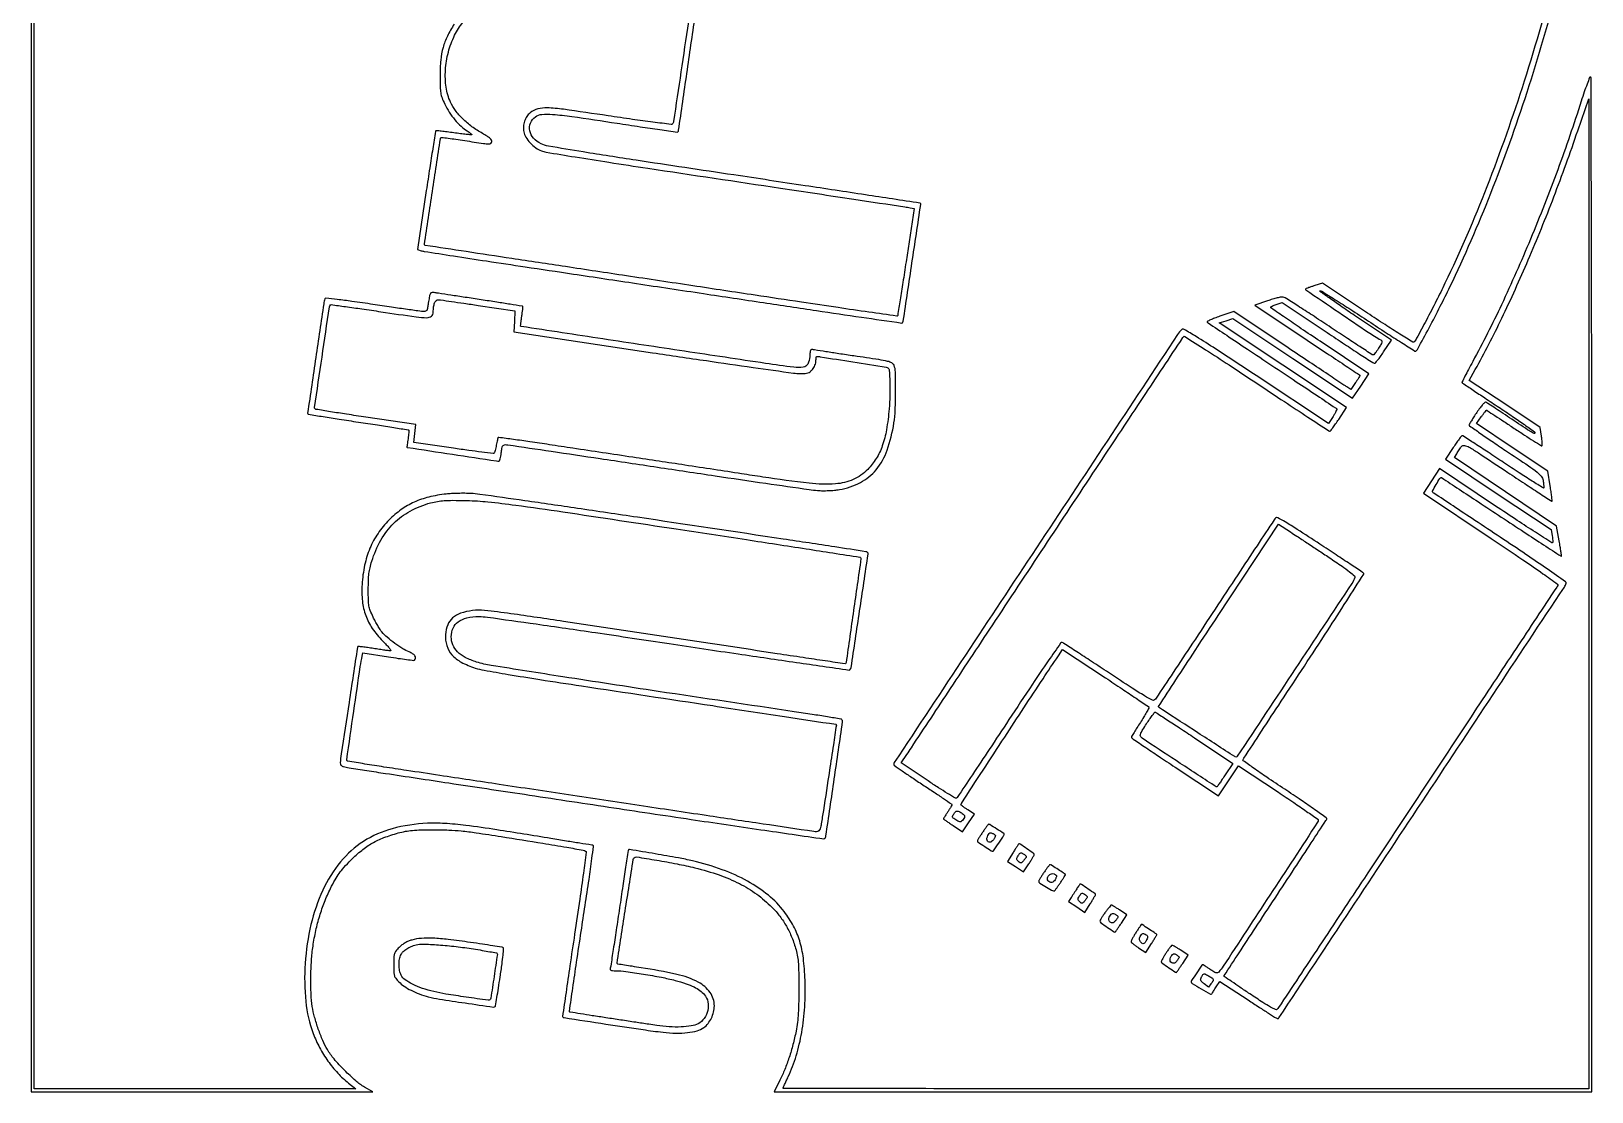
# Model space of a CAD drawing. Extents: x 0 to 1044, y 0 to 1450.
# Drawn here: x 0 to 1044, y 0 to 710 of the extents above; entities that cross this region are included whole.
import ezdxf

# ---------------------------------------------------------------- set-up
doc = ezdxf.new("R2010")
doc.units = 0

msp = doc.modelspace()

# ---------------------------------------------------------------- linework, layer by layer
for points in [[(1020.30945, 751.642912, -0.015081), (998.783852, 676.261615, -0.01574), (973.798326, 605.581872, -0.019001), (945.785171, 541, -0.005486), (939.977653, 529.226203, -0.004084), (933.319991, 516.355824, -0.001712), (926.825571, 504.149823, -0.067149), (925.032972, 501.673021, -0.354597), (924.340635, 501.583437, -0.000938), (915.598604, 507.000236, -0.004797), (905.666718, 513.313093, -0.002901), (894.021024, 520.96951), (863.796006, 541.092977), (858.648003, 539.41334, 0.00345), (856.61365, 538.734027, 0.004481), (854.759711, 538.082096, 0.003385), (853.216645, 537.512048, 0.040174), (852.640376, 537.240083, 0.553551), (852.617786, 536.652261, 0.000193), (874.709378, 521.613426, 0.001771), (894.464041, 508.278757, 0.017822), (902.916048, 503.043421, -0.180423), (903.458338, 502.392826, -0.153089), (903.488945, 501.49374, -0.062698), (902.904229, 500.091333, -0.010804), (901.416048, 497.619111, -0.011011), (900.243352, 495.850447, -0.016318), (899.132473, 494.358864, -0.011467), (898.160219, 493.194455, -0.215709), (897.737052, 493.001788, -0.145471), (897.176392, 493.167005, -0.000253), (888.756711, 498.635198, -0.001868), (879.309334, 504.827971, -0.001152), (868.237052, 512.181866, 0.002189), (857.078448, 519.559764, 0.003371), (847.354009, 525.835126, 0.001128), (838.908523, 531.178141, 0.096096), (837.5, 531.72481, 0.092955), (836.275997, 531.716534, 0.010883), (833.594982, 531.134146, 0.012748), (830.41035, 530.282995, 0.01011), (827.014833, 529.206994), (818.529667, 526.328099), (853.514833, 503.028112, -0.000117), (866.953476, 494.073487, -0.000192), (878.32486, 486.486196, -0.000013), (888.552246, 479.656152, -0.028654), (888.846391, 479.434337, -0.355526), (888.893243, 479.18288, -0.00601), (888.155717, 477.867419, -0.012367), (887.204558, 476.308158, -0.00754), (886.008737, 474.512699), (882.824691, 469.884847), (880.162346, 471.618501, -0.002417), (878.19055, 472.916102, -0.000042), (867.555251, 479.990193, -0.000107), (855.16987, 488.233686, -0.000071), (840.983189, 497.683385), (804.466378, 522.014614), (795.150326, 518.890171, 0.009497), (791.635796, 517.636712, 0.017143), (788.815517, 516.458049, 0.013077), (786.72429, 515.431582, 0.518864), (786.667136, 514.998124, 0.038699), (787.376039, 514.439618, 0.000072), (799.739721, 506.165305, 0.000529), (813.646668, 496.882339, 0.000328), (830, 486.006863, -0.000277), (846.345145, 475.139234, -0.000449), (860.225076, 465.881608, -0.000052), (872.603716, 457.607375, -0.038369), (873.213024, 457.128578, -0.295458), (873.340235, 456.637557, -0.022547), (872.826625, 455.298097, -0.025252), (872.005915, 453.648794, -0.016125), (870.896357, 451.816413), (867.866666, 447.158873), (819.375688, 479.236077, 0.000967), (792.248076, 497.105933, 0.007311), (779.301521, 505.330211, 0.006904), (771.230474, 510.140902, 0.341457), (769.49785, 509.90664, 0.048471), (766.929086, 506.739489, 0.000014), (672.520978, 364.064927, 0.000005), (577.397654, 220.297854, 0.147177), (577, 218.976178, 0.244808), (577.253089, 218.490244, 0.000882), (582.728125, 214.674322, 0.004289), (589.024061, 210.38233, 0.002646), (596.5, 205.436385, -0.001999), (603.975977, 200.504291, -0.003266), (610.270617, 196.255754, -0.000511), (615.803579, 192.460172, -0.248893), (615.995719, 192.091679, -0.126848), (615.89241, 191.70268, -0.004625), (615.124298, 190.364814, -0.008196), (614.168196, 188.794193, -0.005632), (613.035193, 187.043859, 0.004422), (611.916774, 185.325187, 0.007366), (611.009188, 183.855864, 0.002168), (610.257622, 182.585581, 0.398548), (610.289475, 182.448671, -0.001702), (610.454541, 182.33884, -0.000007), (612.261518, 181.127589, -0.000035), (614.312577, 179.752473, -0.000022), (616.707182, 178.146628), (622.914363, 173.983633), (626.939628, 179.911098), (630.964892, 185.838563), (626.484234, 188.669281, -0.010422), (624.767185, 189.804798, -0.015545), (623.319244, 190.874374, -0.01051), (622.182192, 191.809635, -0.218086), (622.001788, 192.20093, -0.146589), (622.240022, 193.003503, -0.000019), (651.233489, 237.28643, -0.000411), (676.885915, 276.393006, -0.004709), (687.148903, 291.694688), (690.01997, 295.889375), (718.759985, 276.9338, -0.001337), (729.79691, 269.611929, -0.002169), (739.132924, 263.323713, -0.000309), (747.390283, 257.702333, -0.163027), (747.756352, 257.220055, -0.21113), (747.70758, 256.680179, -0.003403), (746.173035, 253.956312, -0.00825), (744.289983, 250.788775, -0.005299), (742.006352, 247.174102, 0.003227), (739.704792, 243.564248, 0.004979), (737.766391, 240.410989, 0.001774), (736.137097, 237.678523, 0.136862), (736.006892, 237.193159, 0.244983), (736.239018, 236.758435, 0.00031), (744.584854, 231.058204, 0.002528), (754.008485, 224.699983, 0.001541), (765.198785, 217.281579), (794.383785, 198.063158), (801.042312, 208.063549), (807.70084, 218.063939), (834.35042, 200.402966, -0.002382), (844.56754, 193.561689, -0.003872), (853.171686, 187.643238, -0.000723), (860.685134, 182.372666, -0.244088), (861, 181.76611, -0.145938), (860.600701, 180.427206, -0.000043), (828.584235, 131.53259, -0.000147), (797.437741, 84.005958, -0.039356), (794.43848, 80.1342, -0.139012), (793.579519, 79.599521, -0.144747), (792.582263, 79.606472, -0.065851), (791.158253, 80.252636, -0.011287), (788.66831, 81.8842, 0.004121), (786.901773, 83.078278, 0.006247), (785.344147, 84.084734, 0.002682), (784.003267, 84.917582, 0.138486), (783.711405, 85, 0.247439), (783.20501, 84.733052, 0.001113), (779.684645, 79.568571, 0.001615), (776.257825, 74.481907, 0.148481), (776, 73.632843, 0.262156), (776.663241, 72.454806, 0.005385), (782.70331, 68.879394, 0.004781), (788.852064, 65.406483, 0.388652), (789.834403, 65.643534, 0.004781), (790.221519, 66.230448, 0.000735), (790.977675, 67.40486, 0.000821), (791.865511, 68.793268, 0.000713), (792.791723, 70.251527), (795.083447, 73.871088), (814.058887, 61.435544, 0.001668), (821.386037, 56.668565, 0.002672), (827.675562, 52.653915, 0.000519), (833.234369, 49.155417, 0.142252), (833.767163, 49.003315, 0.250346), (834.734938, 49.525911, 0.000005), (930.424361, 193.983444, 0.000013), (1025.645022, 337.744652, 0.089593), (1026.791182, 340.408829, 0.306137), (1026.481264, 341.21603, 0.000559), (1014.137085, 349.82407, 0.003564), (999.947209, 359.546254, 0.002075), (982.791182, 371.018537, -0.000227), (965.749076, 382.3237, -0.000367), (951.257916, 391.961459, -0.000047), (938.358668, 400.555895, -0.028083), (937.640022, 401.095415, -0.354709), (937.475771, 401.954378, -0.006607), (939.858983, 406.255276, -0.007303), (942.347339, 410.465258, -0.261307), (943.300679, 411, -0.146542), (943.454646, 410.953884, -0.00001), (955.18709, 403.232793, -0.000366), (968.136088, 394.697132, -0.000221), (983.477748, 384.558443, 0.000695), (998.823427, 374.43799, 0.001156), (1011.783639, 365.959427, 0.000055), (1023.477962, 358.349397, 0.354352), (1023.706672, 358.373339, 0.23553), (1023.78724, 358.614224, 0.000971), (1023.379146, 361.472896, 0.00445), (1022.876921, 364.737562, 0.002754), (1022.231563, 368.564896), (1020.5, 378.5), (986.281851, 401.399627), (952.063702, 424.299255), (953.638799, 426.965682, -0.008033), (954.361536, 428.145477, -0.005177), (955.234963, 429.490169, -0.005203), (956.116756, 430.787949, -0.009759), (956.860708, 431.815337, -0.294607), (958.749802, 432.508216, -0.072577), (961.98618, 431.266475, -0.018261), (968.275087, 427.4299, -0.000967), (987.850653, 414.429508, 0.001115), (999.12202, 406.948838, 0.001855), (1008.655552, 400.702796, 0.00014), (1017.21452, 395.143935, 0.374414), (1017.470591, 395.180226, 0.212113), (1017.557852, 395.466914, 0.001227), (1017.200761, 398.308384, 0.004848), (1016.750615, 401.569576, 0.003029), (1016.163316, 405.38023), (1014.579235, 415.26046), (990.761507, 431.159198), (966.943779, 447.057936), (970.01993, 451.528968, -0.006698), (971.233057, 453.24257, -0.01035), (972.331139, 454.686634, -0.005027), (973.288476, 455.868348, -0.223582), (973.568173, 456, -0.145057), (973.915204, 455.897158, -0.000244), (979.210154, 452.453022, -0.001834), (985.149551, 448.554487, -0.00113), (992.111979, 443.92518, 0.00316), (999.079091, 439.333444, 0.005213), (1005.030386, 435.552597, 0.001112), (1010.25549, 432.325145, 0.347138), (1010.712232, 432.378899, 0.203335), (1010.888114, 432.813939, 0.009248), (1010.829837, 434.454837, 0.014195), (1010.66556, 436.444379, 0.00957), (1010.370386, 438.703719), (1009.5, 444.5), (985.762383, 460.210556), (962.024765, 475.921112), (966.057353, 483.210556, 0.014399), (983.797618, 517.578986, 0.010619), (1001.513314, 556.569527, 0.010045), (1018.637859, 598.811421, 0.009172), (1034.603582, 643), (1041.92874, 664.5), (1041.96437, 333.25), (1042, 2), (772.5, 2, -0.000138), (669.159981, 2.028471, -0.00023), (582.165625, 2.116386, -0.000002), (503.163098, 2.232869, -0.413781), (503, 2.396208, -0.104501), (503.061593, 2.687692, -0.000859), (504.016453, 4.836207, -0.003029), (505.133952, 7.298893, -0.00194), (506.460266, 10.146208, 0.037357), (511.78039, 24.063531, 0.029558), (515.475672, 39.750378, 0.027779), (517.47435, 56.798633, 0.024095), (517.707986, 74.798525, 0.021892), (516.543555, 89.511634, 0.043576), (514.110774, 100.933826, 0.049502), (509.993992, 110.784082, 0.038398), (503.703983, 120.563857, 0.059882), (493.163142, 131.479449, 0.044285), (479.247133, 140.892604, 0.039612), (462.256274, 148.624028, 0.029494), (442.5, 154.495425, 0.012333), (432.95469, 156.482506, 0.003209), (417.513829, 159.199197, 0.000387), (400.335459, 162.094376, 0.269896), (399.495981, 161.7774, 0.133481), (399.382171, 161.520575, 0.000041), (397.663007, 150.272111, 0.000724), (395.773584, 137.78169, 0.000439), (393.57271, 123, -0.000584), (391.352317, 108.116808, -0.000909), (389.40035, 95.295312, -0.000247), (387.672313, 84.118438, -0.031754), (387.370075, 82.75, 0.119125), (387.33108, 81.858808, 0.240687), (387.753856, 81.320534, 0.095234), (388.82833, 81.054493, 0.012593), (391.182612, 80.989408, -0.033185), (397.850305, 80.529956, -0.006796), (409.535083, 78.779076, -0.007589), (421.617884, 76.611495, -0.016828), (430.736073, 74.511744, -0.013997), (438.146156, 72.316765, -0.034121), (443.423653, 70.183189, -0.045658), (447.325927, 67.824601, -0.059163), (450.374209, 64.967125, -0.125622), (452.703331, 60.140202, -0.104744), (452.651432, 54.429993, -0.102899), (450.274871, 49.149282, -0.116923), (446.074104, 45.538321, -0.080464), (441.565619, 44.060917, -0.028292), (434.768874, 43.382294, -0.026241), (426.810202, 43.458083, -0.022667), (418.5, 44.353357, 0.000356), (413.115923, 45.177724, 0.000091), (404.390069, 46.505786, 0.000092), (394.427271, 48.018376, 0.000094), (384.508744, 49.520468, -0.001108), (375.286053, 50.936317, -0.001803), (367.46444, 52.183724, -0.000221), (360.503904, 53.322719, -0.15696), (360.17543, 53.491237, -0.236293), (360.064145, 53.825566, -0.000063), (362.308324, 69.42579, -0.001117), (364.841888, 86.747595, -0.000675), (367.916686, 107.256188, 0.000438), (373.15236, 142.0651, 0.004855), (375.097783, 156.000506, 0.004371), (376.092619, 164.233353, 0.447265), (375.407027, 165, -0.039892), (374.935691, 165.037665, -0.00007), (367.010863, 166.313508, -0.000529), (358.111062, 167.75725, -0.000328), (347.657027, 169.471515, 0.001764), (311.467928, 175.299109, 0.008383), (290.697973, 178.212627, 0.0146), (276.544819, 179.538421, 0.027001), (265, 179.656359, 0.054358), (241.561435, 176.056802, 0.077385), (222.31815, 167.567944, 0.079745), (206.97497, 153.862672, 0.061785), (195.073236, 134.84352, 0.051786), (187.171278, 111.943184, 0.040374), (183.284735, 85.889774, 0.041253), (183.669755, 60.356302, 0.065484), (188.611491, 39.089656, 0.033261), (192.923002, 29.578324, 0.031809), (198.514795, 20.573288, 0.032408), (205.081039, 12.52084, 0.038276), (212.301879, 5.855613), (217.179595, 2), (109.589798, 2), (2, 2), (2.048068, 595.25), (2.096135, 1188.5)], [(0.0979, 1192.5), (0.04895, 596.25), (0, 0), (114.25, 0.009384), (228.5, 0.018768), (223, 3.155815, -0.049719), (217.08911, 7.355218, -0.018175), (209.597897, 14.381874, -0.01834), (202.575526, 22.005574, -0.04436), (198.134735, 28.238785, -0.031033), (195.074839, 34.287781, -0.017319), (192.07664, 41.980452, -0.017243), (189.580141, 49.979526, -0.027253), (188.05775, 57, -0.029764), (187.229091, 65.297341, -0.012817), (187.068952, 76.420178, -0.012857), (187.493453, 87.90342, -0.021586), (188.512856, 97.5, -0.016785), (190.443989, 107.960185, -0.019938), (192.986913, 117.675557, -0.020478), (196.226913, 126.928427, -0.019749), (200.248272, 136, -0.012345), (203.349107, 141.935196, -0.029044), (206.02092, 146.157239, -0.028472), (209.19639, 150.090442, -0.011441), (213.954062, 155.106027, -0.027477), (221.110377, 161.561561, -0.039767), (228.137306, 166.364069, -0.03894), (235.948949, 170.0626, -0.024932), (245.5, 173.169515, -0.019761), (250.36563, 174.283795, -0.023786), (255.012634, 174.929409, -0.017274), (260.753887, 175.250905, -0.005199), (269.5, 175.347075, -0.009591), (279.386649, 175.163314, -0.0161), (287.671874, 174.582709, -0.01138), (297.66255, 173.328147, -0.002599), (314.5, 170.73383, -0.000492), (342.359092, 166.26477, -0.002345), (358.269685, 163.619736, -0.001235), (369.199588, 161.722187, -0.095087), (370.846755, 161.09471, -0.29443), (371.234975, 160.279713, -0.000657), (369.406749, 146.235349, -0.003418), (367.013445, 128.951824, -0.001395), (363.533912, 105.488723, 0.000696), (360.372832, 84.376633, 0.00115), (357.769343, 66.539267, 0.000068), (355.46578, 50.483198, 0.226373), (355.581453, 50.113037, 0.169089), (356.449821, 49.652463, 0.000105), (384.490396, 45.344388, 0.001299), (409.294918, 41.604726, 0.007208), (422.656679, 39.822149, 0.024291), (431.332576, 39.216999, 0.034075), (439.086931, 39.582183, 0.039392), (445.490704, 40.839861, 0.086743), (449.97596, 42.982882, 0.070757), (452.791168, 45.658888, 0.054827), (455.040137, 49.246687, 0.053477), (456.504199, 53.339605, 0.059237), (457, 57.509822, 0.155876), (454.12914, 66.494846, 0.118508), (446.285669, 73.323637, 0.065169), (431.870037, 78.590363, 0.01778), (408, 83.046857, -0.000584), (402.04028, 83.948707, -0.00095), (396.983164, 84.729843, -0.000102), (392.466389, 85.437248, -0.08992), (392.261834, 85.508439, -0.312108), (391.953696, 86.14395, -0.00007), (397.343737, 120.929876, -0.00011), (402.709906, 155.479602, -0.159095), (403.291361, 156.624694, -0.240053), (404.914906, 157.152305, -0.001996), (418.459739, 154.952924, -0.007521), (432.072442, 152.475718, -0.010913), (444, 149.847588, -0.023517), (460.155741, 145.101593, -0.034873), (473.726876, 139.324225, -0.038438), (485.323164, 132.229961, -0.040089), (495.523071, 123.533487, -0.033467), (500.838359, 117.445596, -0.033893), (505.269346, 110.727687, -0.032867), (508.864709, 103.277288, -0.02785), (511.683374, 95, -0.056165), (513.197752, 85.634855, -0.012149), (513.588795, 69.213388, -0.013179), (513.137911, 52.420455, -0.035875), (511.656854, 40.626003, -0.01432), (509.587048, 31.594062, -0.015783), (507.060951, 22.98701, -0.016564), (504.136505, 14.97952, -0.020541), (500.870072, 7.75), (496.977679, 0), (770.488839, 0), (1044, 0), (1044, 339.5, 0.000202), (1043.941449, 484.155079, 0.000502), (1043.749295, 590.06707, 0.000013), (1043.497546, 678.546696, 0.413373), (1043.042939, 679, 0.30913), (1042.548859, 678.662254, 0.002769), (1040.85433, 674.241148, 0.008152), (1038.979494, 669.010531, 0.005025), (1036.936316, 662.799652, -0.011375), (1021.204601, 616.948084, -0.010409), (1002.958945, 570.470134, -0.010728), (983.561346, 526.604573, -0.015418), (964.377203, 488.71056, 0.002939), (961.504145, 483.37048, 0.004831), (959.143871, 478.815243, 0.000977), (957.127826, 474.811172, 0.323055), (957.180412, 474.486254, 0.049312), (957.499971, 474.224197, 0.000059), (964.55501, 469.518914, 0.000539), (972.458025, 464.261729, 0.000332), (981.77275, 458.088836, -0.002921), (991.060833, 451.864129, -0.004721), (998.883245, 446.446617, -0.001071), (1005.654379, 441.640178, -0.242427), (1006, 440.969236, -0.473782), (1005.491315, 440.552904, -0.083706), (1004.163525, 441.061872, -0.012906), (1001.051893, 443.007847, -0.000436), (989, 451, 0.000384), (983.356656, 454.74321, 0.00057), (978.40676, 458.012882, 0.000245), (974.16904, 460.802211, 0.011656), (973.299609, 461.345275, 0.317601), (972.519637, 461.282716, 0.032601), (971.102745, 459.935314, 0.027108), (969.293854, 457.748731, 0.010835), (967.049609, 454.573517, 0.005152), (965.114692, 451.641379, 0.007612), (963.483323, 449.026386, 0.003951), (962.160163, 446.791983, 0.132453), (962, 446.197986, 0.243594), (962.287556, 445.642773, 0.000719), (969.161954, 440.801231, 0.00386), (977.0337, 435.364432, 0.002375), (986.381118, 429.07912, -0.001609), (1001.72891, 418.793185, -0.019734), (1007.417481, 414.618334, -0.056478), (1010.178777, 411.856935, -0.127859), (1011.370113, 409.176295, -0.004705), (1011.60363, 407.676491, -0.005076), (1011.802658, 406.21005, -0.004804), (1011.948491, 404.949044, -0.024201), (1011.988994, 404.240895, -0.589272), (1011.576455, 404.007668, -0.001308), (1004.069525, 408.641827, -0.005189), (995.362988, 414.17405, -0.00301), (985.013643, 420.990895, 0.001277), (974.612578, 427.893623, 0.002069), (965.730209, 433.70321, 0.000298), (957.823978, 438.82107, 0.151999), (957.263643, 438.977478, 0.223049), (956.813006, 438.749477, 0.00441), (955.203016, 436.652027, 0.009636), (953.361254, 434.107743, 0.006209), (951.321092, 431.092676), (946.142184, 423.230395), (981.47233, 399.679502), (1016.802476, 376.128609), (1017.50052, 371.99692, -0.012898), (1017.731336, 370.377475, -0.018448), (1017.845678, 368.931079, -0.014556), (1017.860866, 367.752692, -0.1947), (1017.695294, 367.361961, -0.352972), (1017.251056, 367.314354, -0.000238), (1006.309482, 374.364001, -0.002405), (994.076186, 382.337714, -0.001449), (979.641803, 391.905415), (942.091583, 416.952139), (936.715539, 408.726069), (931.339495, 400.5), (976.746799, 370.195305, -0.001491), (997.950978, 355.952113, -0.005356), (1011.360047, 346.676049, -0.001957), (1021.098064, 339.72677, -0.420409), (1021.255135, 338.695305, 0.015126), (1020.552871, 337.700261, 0.000005), (993.356833, 296.579246, 0.000084), (963.194909, 250.956261, 0.000051), (927.544573, 197, -0.00015), (891.877245, 143.041199, -0.000246), (861.6616, 97.408362, -0.000015), (834.434848, 56.336059, -0.039737), (833.593283, 55.262508, -0.322791), (832.39939, 55.017946, -0.021745), (829.108921, 56.672458, -0.016417), (824.014834, 59.741376, -0.003355), (815.226793, 65.521135, -0.001592), (808.621896, 69.959311, -0.00261), (803.060371, 73.764634, -0.00033), (798.139308, 77.174402, -0.245829), (798, 77.440623, -0.145731), (798.094619, 77.758363, -0.000025), (808.016073, 92.938164, -0.000582), (819.023363, 109.734706, -0.000352), (832.097271, 129.603692, 0.000407), (845.2019, 149.524155, 0.00066), (856.31073, 166.489523, 0.000082), (866.189201, 181.62481, 0.052971), (866.644793, 182.516729, 0.340912), (866.414873, 183.285231, 0.001425), (858.794915, 188.726683, 0.005738), (849.743716, 194.996371, 0.003175), (838.556094, 202.454394, -0.00285), (826.557112, 210.442056, -0.006787), (817.755317, 216.549401, -0.00231), (810.859629, 221.522399, -0.385266), (810.684822, 222.359362, -0.012887), (811.244962, 223.262093, -0.000016), (823.023162, 241.194184, -0.000144), (836.214134, 261.263251, -0.000088), (851.750091, 284.876159, 0.001416), (867.180944, 308.465465, 0.002352), (880.038886, 328.448636, 0.000226), (891.41251, 346.326886, 0.361259), (891.323841, 347.020199, 0.040696), (890.631223, 347.567699, 0.000163), (882.399198, 353.046594, 0.000827), (873.045539, 359.245308, 0.00052), (862.09896, 366.457286, 0.001851), (846.955295, 376.331782, 0.011145), (838.956278, 381.256152, 0.012658), (833.88691, 384.05342, 0.333627), (832.445625, 383.813246, 0.043636), (831.547763, 382.690199, 0.000105), (820.051033, 365.407641, 0.000683), (807.12153, 345.90467, 0.000425), (792.00981, 323, -0.000435), (776.897543, 300.095491, -0.000699), (763.966334, 280.592987, -0.000108), (752.468065, 263.312201, -0.044575), (751.566323, 262.188892, -0.334882), (750.110601, 261.955464, -0.011786), (744.827138, 264.916771, -0.010712), (736.508446, 270.08421, -0.001772), (720.727755, 280.441659, 0.000842), (709.290339, 287.978925, 0.001323), (699.432507, 294.414197, 0.000324), (690.787054, 300.017515, 0.052047), (689.769204, 300.53507, 0.344368), (688.681006, 300.202157, 0.001216), (680.416095, 288.330882, 0.004376), (669.74698, 272.634888, 0.001385), (654.097233, 249.031127, -0.000645), (640.887351, 229.043073, -0.001052), (629.623759, 212.125048, -0.000106), (619.51601, 197.019049, -0.107236), (618.938032, 196.461702, -0.280369), (618.268232, 196.457098, -0.001835), (613.021997, 199.626843, -0.006469), (607.000297, 203.403031, -0.003998), (600.016079, 207.989257), (581.961305, 220.052758), (585.831627, 225.776379, 0.002456), (588.813808, 230.233597, 0.000016), (615.080705, 269.915561, 0.000064), (645.089047, 315.265458, 0.000041), (679.968037, 368, -0.000103), (714.63347, 420.397527, -0.00017), (743.943494, 464.647857, -0.000007), (770.431822, 504.607466, -0.039545), (771.000193, 505.333131, -0.36353), (771.689979, 505.423279, -0.000369), (785.673272, 496.497109, -0.003007), (801.373407, 486.325139, -0.001812), (819.875345, 474.083131, 0.000711), (838.37545, 461.783708, 0.001167), (854.074984, 451.431035, 0.000095), (868.178721, 442.181677, 0.153686), (868.742214, 442.022522, 0.223185), (869.189679, 442.249191, 0.004346), (870.799239, 444.348777, 0.009563), (872.640287, 446.893934, 0.006158), (874.680727, 449.91006), (879.861454, 457.775076), (837.308427, 486.127643), (794.7554, 514.480209), (799.364882, 515.911691), (803.974364, 517.343174), (843.974483, 490.678696), (883.974602, 464.014218), (889.453483, 472.197696), (894.932364, 480.381174), (862.216781, 502.188788, -0.001287), (849.654023, 510.609679, -0.00209), (839.029623, 517.835751, -0.000287), (829.6237, 524.298696, -0.163034), (829.222805, 524.831586, -0.323762), (829.346764, 525.226055, -0.034947), (830.199654, 525.773013, -0.032446), (831.42802, 526.344564, -0.019886), (832.939188, 526.863634), (836.933966, 528.060499), (867.0487, 507.967507, 0.000772), (878.676989, 500.234845, 0.001224), (888.660414, 493.653321, 0.00025), (897.46516, 487.886015, 0.05855), (898.331717, 487.454055, 0.29812), (899.010252, 487.615794, 0.013274), (900.699303, 489.500188, 0.01867), (902.653934, 491.983117, 0.011843), (904.751017, 495.010047), (910.002033, 502.9865), (885.254172, 519.49325, -0.002944), (875.879955, 525.82589, -0.005281), (868.269901, 531.151142, -0.002022), (862.066729, 535.628283, -0.726198), (862.187692, 536, -0.139995), (863.387888, 535.657238, -0.00099), (872.42721, 530.010853, -0.003699), (882.751067, 523.426707, -0.002348), (894.684537, 515.611415, 0.001871), (906.550278, 507.824306, 0.003075), (916.654776, 501.335121, 0.000423), (925.646055, 495.649295, 0.28217), (926.204064, 495.642042, 0.135692), (927.606097, 497.105347, 0.00112), (935.172193, 511.220857, 0.004476), (942.660818, 525.57545, 0.00616), (949.114745, 538.615825, 0.01788), (976.466194, 601.288903, 0.015455), (1000.734633, 668.853645, 0.014798), (1021.773886, 740.843119, 0.013167)], [(439.609474, 715.822405, -0.000214), (434.651565, 682.395825, -0.000296), (429.699407, 649.240792, -0.161454), (428.795465, 647.456864, -0.231407), (428.12187, 647.228518, -0.000411), (415.941581, 648.805973, -0.00286), (402.204926, 650.676447, -0.001752), (386.026911, 653.031527, 0.00185), (356.034034, 657.391642, 0.025842), (345.16453, 658.361462, 0.077768), (338.895575, 657.618859, 0.098664), (333.70779, 654.984788, 0.084814), (331.583961, 652.635593, 0.060254), (330.050849, 649.424783, 0.058615), (329.293679, 645.837446, 0.069201), (329.457443, 642.375156, 0.092331), (330.847703, 638.786334, 0.048251), (333.759445, 634.957338, 0.047328), (337.473362, 631.636163, 0.069913), (341.313576, 629.560902, 0.047917), (344.534884, 628.703671, 0.000704), (363.951488, 625.512099, 0.001918), (386.520041, 621.923897, 0.001265), (412.5, 617.962701, -0.000043), (501.201427, 604.660027, -0.000219), (550.37274, 597.259449, -0.000077), (584.500629, 592.102311, -0.014066), (588.05075, 591.462671), (590.601501, 590.928615), (585.230244, 555.227134, -0.000874), (583.142009, 541.510156, -0.00143), (581.318958, 529.895128, -0.000139), (579.655892, 519.51223, -0.157866), (579.457846, 519.124512, -0.236172), (579.065665, 518.993872, -0.00006), (560.439649, 521.664533, -0.001097), (539.761819, 524.678258, -0.000663), (515.278352, 528.334697, 0.000015), (484.256825, 533.008649, 0.000006), (442.622391, 539.279798, 0.000006), (398.156816, 545.97623, 0.000008), (357.5, 552.09786, -0.000182), (321.437402, 557.540559, -0.000302), (291.033576, 562.159324, -0.000007), (263.484301, 566.361869, -0.138494), (263.231321, 566.47686, -0.260553), (263.01818, 567.04457, -0.00004), (268.390946, 602.427573, -0.000058), (273.748734, 637.665507, -0.159941), (274.174911, 638.508245, -0.23155), (274.523845, 638.627887, -0.000829), (278.982521, 638.061204, -0.004082), (284.061801, 637.364886, -0.002522), (290.022249, 636.467409, 0.000973), (302.671377, 634.522698, 0.027801), (305.956511, 634.209615, 0.154021), (307.429759, 634.611346, 0.202494), (308.207684, 635.75, 0.20119), (308.002233, 636.777742, 0.066125), (306.956576, 637.954582, 0.039264), (305.015493, 639.381213, 0.011578), (301.831415, 641.256104, -0.031543), (294.821577, 645.769778, -0.035144), (288.699479, 650.983159, -0.037776), (283.799161, 656.574629, -0.054784), (280.457341, 662.217973, -0.071156), (277.576915, 672.118834, -0.051063), (277.127009, 683.648325, -0.048683), (279.065939, 695.638353, -0.049987), (283.278603, 706.915551, -0.055147), (288.824524, 715.61428, -0.046292)], [(282.9857, 714.375706, 0.031233), (278.40958, 706.312876, 0.046167), (275.535012, 698.71077, 0.043429), (273.99624, 690.370043, 0.023913), (273.5, 680, 0.005449), (273.584799, 672.218505, 0.035446), (273.946883, 668.321935, 0.051157), (274.815187, 665.131795, 0.018618), (276.664521, 660.820391, 0.033745), (279.637935, 655.503373, 0.029923), (283.411018, 650.405906, 0.031013), (287.564574, 646.027286, 0.049087), (291.673861, 642.892548, -0.012284), (292.962342, 642.051796, -0.021214), (293.984787, 641.282359, -0.017406), (294.71889, 640.63543, -0.422506), (294.722368, 640.389034, -0.224921), (294.367147, 640.262211, -0.001506), (291.023088, 640.606421, -0.005494), (287.169053, 641.057737, -0.003436), (282.666667, 641.666667, 0.003652), (278.16586, 642.273399, 0.005859), (274.316993, 642.717884, 0.001632), (270.982591, 643.052417, 0.242453), (270.633936, 642.913565, 0.140519), (270.453555, 642.527271, 0.000096), (268.626211, 631.01836, 0.00113), (266.619159, 618.174392, 0.000689), (264.304462, 603), (258.334848, 563.5), (260.917424, 562.760313, 0.031243), (262.957524, 562.311639, 0.000177), (282.422618, 559.296856, 0.00076), (304.631472, 555.899714, 0.000483), (330.5, 552.008529, -0.000146), (362.690941, 547.188461, -0.000066), (404.978828, 540.838192, -0.000065), (449.661926, 534.116283, -0.000089), (489.95984, 528.04139, 0.000505), (525.444094, 522.722341, 0.000837), (555.389603, 518.315641, 0.000035), (582.428332, 514.384845, 0.236701), (582.862235, 514.528902, 0.160477), (583.380511, 515.556419, 0.00007), (589.227934, 554.56915, 0.00005), (595.090376, 593.746436, 0.24981), (594.832959, 594.471455, 0.148359), (594.513353, 594.624058, 0.000007), (558.025932, 600.171325, 0.000311), (517.762195, 606.266556, 0.000187), (470, 613.448314, -0.000447), (404.601641, 623.316696, -0.002435), (369.22265, 628.863973, -0.001856), (346.010603, 632.707895, -0.072532), (341.05235, 634.310566, -0.096614), (336.091018, 638.082762, -0.132145), (333.584313, 643.075214, -0.149568), (334.068884, 648.194376, -0.135619), (337.337612, 652.398232, -0.141102), (341.617399, 654.008889, -0.039568), (348.834094, 654.012468, -0.016285), (361.651361, 652.58171, -0.001659), (391.905819, 648.100359, 0.000676), (407.416434, 645.771723, 0.001119), (420.514835, 643.853283, 0.000061), (432.313001, 642.153717, 0.243827), (432.558125, 642.239153, 0.154524), (433.104201, 643.368239, 0.000084), (438.610794, 681.427676, 0.000061), (444.131598, 719.663506, 0.236432)], [(441.903114, 721.453756, 0.000124), (385.710413, 729.639443, 0.000459)], [(422.682973, 719.914507, -0.000135), (438.538519, 717.391423, -0.14596)]]:
    msp.add_lwpolyline(points, format="xyb")
for points in [[(266.680997, 533.343105, 0.019615), (266.442066, 532.332573, 0.004764), (266.12921, 530.6461, 0.004878), (265.807494, 528.703712, 0.004838), (265.522786, 526.75, -0.014788), (265.091449, 524.153306, -0.086569), (264.59695, 522.866511, -0.165198), (263.852173, 522.234387, -0.096403), (262.688727, 522.017729, -0.032626), (261.060092, 522.137369, -0.000508), (251.786585, 523.440182, -0.00135), (241.013476, 524.994528, -0.000894), (228.648583, 526.835228, 0.002251), (214.59662, 528.888097, 0.006297), (204.723396, 530.158499, 0.002268), (197.121637, 531.00453, 0.352767), (196.44276, 530.567499, 0.043561), (195.660373, 527.277631, 0.00019), (190.374174, 491.336583, 0.000042), (184.926084, 454.175047, 0.237015), (185.141374, 453.525293, 0.157797), (185.513462, 453.335167, 0.000147), (195.21009, 451.779493, 0.00147), (206.06256, 450.07435, 0.000899), (218.876897, 448.123103, -0.000833), (231.689321, 446.173866, -0.001364), (242.535446, 444.474971, -0.000126), (252.238756, 442.925424, -0.157993), (252.58431, 442.749023, -0.216287), (252.700592, 442.439517, -0.005376), (252.581002, 440.89706, -0.010637), (252.379105, 439.058968, -0.006929), (252.071563, 436.945952, 0.003057), (251.749266, 434.845796, 0.004897), (251.502726, 433.049098, 0.001234), (251.307445, 431.483658, 0.216694), (251.35661, 431.327571, 0.17384), (251.700853, 431.141911, 0.000015), (281.775443, 426.585982, 0.000063), (311.229274, 422.128757, 0.037534), (312.942078, 422, 0.317585), (313.299607, 422.252566, 0.018007), (313.728342, 423.615625, 0.022211), (314.133582, 425.391791, 0.013901), (314.456733, 427.5, -0.011857), (314.905362, 430.508895, -0.072686), (315.392931, 431.995906, -0.156662), (316.108642, 432.729949, -0.122417), (317.195108, 433, -0.036663), (318.829967, 432.879961, -0.000057), (347.909151, 428.583166, -0.00046), (380.530601, 423.72846, -0.000284), (418.873151, 417.963969, 0.000494), (457.595587, 412.158977, 0.000739), (491.442018, 407.170276, 0.000301), (520.470753, 402.953335, 0.016194), (526.014568, 402.333907, 0.018104), (529.46234, 402.186658, 0.012021), (533.421012, 402.256189, 0.012061), (537.341399, 402.514226, 0.019316), (540.667169, 402.943861, 0.078447), (554.7309, 407.661808, 0.101524), (565.266001, 416.226503, 0.087777), (572.591405, 429.299882, 0.045637), (577.130724, 447.5, 0.027827), (577.993484, 456.31398, 0.009811), (578.27688, 469.013232, 0.006484), (578.147469, 481.604875, 0.090224), (577.234401, 486.03617, 0.176686), (575.786263, 487.644845, 0.064361), (572.871622, 488.740464, 0.020032), (567.024469, 489.870791, 0.001376), (550.356049, 492.358376, -0.000811), (540.324411, 493.843914, -0.001227), (531.597015, 495.172689, -0.000458), (524.0898, 496.341589, -0.029848), (522.804002, 496.622454, 0.163078), (521.937871, 496.58035, 0.204049), (521.367995, 496.022811, 0.073807), (521.028572, 494.673398, 0.010423), (520.804002, 491.808591, -0.103536), (519.489431, 486.939959, -0.242799), (516.518302, 484.79922, -0.069825), (510.148475, 484.7447, -0.004244), (491.224004, 487.399056, -0.00034), (437.114732, 495.494915, -0.00033), (382.490788, 503.742661, -0.000005), (327.835319, 512.032707, -0.173644), (327.455755, 512.237313, -0.211959), (327.379733, 512.470771, -0.002042), (327.574483, 514.283641, -0.00631), (327.836101, 516.387478, -0.00399), (328.191743, 518.834658, 0.005482), (328.540435, 521.285375, 0.00859), (328.780885, 523.400592, 0.003516), (328.94123, 525.197884, 0.227838), (328.832009, 525.482787, 0.150478), (328.516582, 525.638269, 0.000145), (320.519403, 526.920379, 0.001434), (311.567439, 528.326576, 0.000877), (301, 529.936524, -0.000264), (290.235287, 531.563024, -0.000374), (280.651913, 533.023534, -0.000212), (272.559727, 534.266479, -0.005329), (270.346938, 534.631501, 0.025754), (268.720826, 534.831947, 0.102638), (267.730315, 534.699017, 0.155464), (267.099002, 534.222641, 0.086341)], [(299, 526.182588), (323.5, 522.445074), (323.225718, 515.472537), (322.951436, 508.5), (415.725718, 494.551256, 0.000831), (451.704493, 489.202953, 0.001266), (482.966262, 484.689795, 0.000443), (509.962235, 480.886626, 0.033302), (514.35092, 480.567923, 0.014543), (517.717473, 480.64595, 0.067599), (519.62285, 481.00696, 0.093019), (521.05751, 481.805211, 0.041819), (522.60092, 483.32243, 0.043309), (523.536842, 484.62293, 0.035248), (524.309463, 486.156182, 0.03634), (524.829917, 487.707682, 0.062834), (525, 489.055764, -0.015176), (525.034266, 490.184462, -0.024848), (525.139634, 491.135131, -0.022114), (525.288742, 491.854832, -0.343163), (525.475349, 492, -0.038846), (527.895107, 491.811721, -0.000238), (549.648799, 488.395209, -0.000097), (572.038633, 484.863386, -0.099559), (572.972166, 484.517202, -0.242347), (573.965479, 482.866457, -0.007437), (574.385869, 474.678005, -0.014664), (574.449643, 465.689441, -0.01654), (573.972319, 457.067971, -0.020009), (572.138697, 442.865895, -0.042989), (569.363332, 432.190099, -0.053506), (565.306063, 423.72993, -0.055546), (559.588402, 416.439274, -0.09466), (549.885777, 409.715517, -0.0863), (538.065142, 406.759216, -0.047092), (520.482484, 407.132352, -0.009525), (489.5, 411.321079, 0.000352), (475.20812, 413.520966, 0.000165), (456.709375, 416.348822, 0.000163), (437.314393, 419.300653, 0.000229), (420, 421.921912, 0.000004), (402.411092, 424.576334, 0.000003), (382.155037, 427.632996, 0.000003), (362.432968, 430.608869, 0.000005), (346.634167, 432.992511, 0.001192), (333.621914, 434.923887, 0.00196), (322.603911, 436.488341, 0.000193), (312.756163, 437.843406, 0.234606), (312.385315, 437.718648, 0.131382), (312.20198, 437.401493, 0.004959), (311.85611, 436.063401, 0.00864), (311.486861, 434.455602, 0.005944), (311.121623, 432.621623, -0.009336), (310.740198, 430.771965, -0.01258), (310.321972, 429.11468, -0.009671), (309.91512, 427.75969, -0.119149), (309.636092, 427.302759, -0.229592), (309.063473, 427.104036, -0.000755), (301.418806, 428.016783, -0.003883), (292.722347, 429.137013, -0.002396), (282.511731, 430.582859), (255.99223, 434.467819), (256.609254, 440.490321), (257.226277, 446.512823), (223.863139, 451.417989, -0.001375), (211.02943, 453.34091, -0.002225), (200.125022, 455.055111, -0.000337), (190.469811, 456.623674, -0.155319), (189.902895, 456.911577, -0.239219), (189.553337, 457.955524, -0.000133), (194.534572, 491.650254, -0.000179), (199.507012, 525.140963, -0.160775), (200.216727, 526.55006, -0.234038), (200.627577, 526.688769, -0.000244), (210.313929, 525.376167, -0.002206), (221.175101, 523.850122, -0.001344), (233.992635, 521.956284, 0.001577), (257.628822, 518.475173, 0.033414), (264.702136, 517.934638, 0.175165), (267.724007, 518.994563, 0.223471), (268.984687, 521.625, -0.028628), (269.21644, 525.216049, -0.066254), (269.894023, 527.82607, -0.10499), (270.965588, 529.4075, -0.19877), (272.375, 529.960051, -0.029835), (273.916906, 529.838839, -0.000708), (281.072656, 528.833942, -0.001556), (289.45794, 527.617631, -0.001056)], [(277.633056, 399.937972, 0.032068), (265.991434, 397.897539, 0.047038), (256.169224, 394.515312, 0.049459), (247.519881, 389.511538, 0.040953), (239.412425, 382.610754, 0.046569), (231.996982, 373.638693, 0.050244), (226.584881, 363.666072, 0.047702), (223.069354, 352.360687, 0.035531), (221.308432, 339.40751, 0.042365), (221.53801, 328.261635, 0.061353), (223.75973, 318.679099, 0.062455), (228.200557, 310.046606, 0.045903), (235.07061, 301.75, -0.009487), (237.554961, 299.158973, -0.018439), (239.419899, 296.982813, -0.018962), (240.621167, 295.348128, -0.601682), (240.436602, 295, -0.033036), (239.511775, 295.061173, -0.001662), (236.509915, 295.47019, -0.002661), (232.944128, 295.987483, -0.001923), (228.974029, 296.600645, 0.003657), (225.075216, 297.188963, 0.005846), (221.736112, 297.628099, 0.001669), (218.844363, 297.964274, 0.231525), (218.525814, 297.850645, 0.156826), (218.210645, 297.217713, 0.000029), (212.627484, 260.482702, 0.000249), (207.41574, 226.062541, 0.01617), (206.707899, 220.062905, 0.214955), (207.232571, 218.571937, 0.132676), (208.849656, 217.591253, 0.031255), (212.660339, 216.743717, 0.001801), (224.5, 214.920927, -0.000104), (236.946556, 213.04793, -0.000005), (279.464974, 206.6402, -0.000008), (329.926178, 199.034151, -0.000006), (386.33821, 190.529565, 0.000403), (441.530941, 182.253669, 0.000669), (488.08554, 175.375084, 0.000022), (530.186181, 169.21409, 0.236957), (530.72653, 169.393196, 0.161294), (531.671482, 171.274077, 0.000249), (537.236336, 209.320741, 0.000179), (542.809936, 247.656276, 0.250218), (542.328339, 248.990724, 0.142315), (541.573003, 249.356851, 0.000627), (532.637075, 250.866521, 0.002943), (522.443434, 252.513896, 0.001845), (510.5, 254.326871, -0.000539), (419.415457, 267.90988, -0.001508), (355.622138, 277.690214, -0.000814), (307.727857, 285.260819, -0.036912), (297.984972, 287.564561, -0.039856), (290.376695, 290.653359, -0.079823), (285.127308, 294.437751, -0.100238), (282.072721, 299.029098, -0.097114), (281, 304.5, -0.105907), (282.235029, 310.265344, -0.130355), (285.688137, 314.524142, -0.104773), (291.467674, 317.115263, -0.051805), (299.5, 317.995572, -0.03617), (305.16253, 317.61751, -0.00055), (337.777252, 313.018878, -0.001382), (377.444445, 307.269505, -0.000723), (426.80245, 299.903318, 0.000566), (472.97701, 292.997467, 0.000938), (511.955963, 287.287676, 0.000044), (547.118237, 282.207534, 0.236464), (547.751393, 282.418059, 0.160417), (548.544483, 283.989962, 0.000176), (554.200892, 321.722572, 0.00013), (559.86748, 359.681363, 0.23766), (559.481113, 360.85222, 0.159454), (558.445785, 361.377028, 0.000248), (537.573106, 364.583102, 0.000779), (503.109706, 369.804293, 0.000053), (405.5, 384.425861, 0.000702), (365.415053, 390.368553, 0.001039), (330.259375, 395.455419, 0.000455), (300.20644, 399.712272, 0.020874), (294, 400.32282, 0.012299), (290.174246, 400.444214, 0.007658), (285.68596, 400.407441, 0.007683), (281.258087, 400.235224, 0.01379)], [(431.41778, 376.614413, -0.000319), (478.584915, 369.439853, -0.000529), (518.376818, 363.318056, -0.000019), (554.345168, 357.744141, -0.15923), (554.840599, 357.492734, -0.236052), (555.086646, 356.754666, -0.000061), (550.109752, 321.932229, -0.000071), (545.132831, 287.175029, -0.193528), (544.666663, 286.369642, -0.205475), (544.512578, 286.328906, -0.000015), (531.183332, 288.300867, -0.00052), (516.458462, 290.495401, -0.000313), (499, 293.127082, 0.000072), (356.014228, 314.751321, 0.002269), (320.856095, 319.900175, 0.007356), (303.165366, 322.14406, 0.063052), (295.203377, 322.028747, 0.046317), (287.276085, 320.147625, 0.100862), (281.896012, 317.019864, 0.117055), (278.653891, 312.382098, 0.076359), (277.192667, 305.986844, 0.091065), (278.008768, 298.558241, 0.108602), (281.426006, 292.411647, 0.089914), (287.705733, 287.460084, 0.045622), (297.017227, 283.554372, 0.032237), (303.000104, 282.080569, 0.00258), (319.033814, 279.296633, 0.003003), (340.284523, 275.850843, 0.001367), (368.107664, 271.588521, -0.000054), (455.978829, 258.363326, -0.000287), (503.847281, 251.12541, -0.000011), (538.253191, 245.90209, -0.209478), (538.545481, 245.71734, -0.187776), (538.617726, 245.398631, -0.000058), (536.633185, 232.126856, -0.00076), (534.036081, 214.950611, -0.000216), (529.945551, 188.25, -0.002708), (528.517295, 179.27798, -0.035855), (527.737293, 176.01957, -0.127118), (526.817948, 174.551622, -0.191904), (525.433648, 174, -0.036666), (523.580898, 174.136047, -0.000054), (489.628613, 179.153054, -0.000446), (451.562157, 184.81693, -0.000276), (406.805568, 191.54231, 0.00001), (359.38968, 198.693041, 0.000011), (313.095072, 205.672681, 0.00001), (273.338159, 211.664937, 0.000052), (251.113826, 215.011817, -0.000875), (235.981109, 217.316215, -0.001432), (223.167209, 219.328032, -0.000139), (211.712815, 221.163297, -0.157853), (211.28465, 221.382017, -0.236603), (211.054513, 222.074767, -0.000062), (215.775296, 254.619978, -0.000572), (220.154405, 284.54254, -0.019607), (221.474767, 291.571938), (221.948723, 293.643876), (238.987669, 291.001912, 0.003015), (245.554852, 290.024159, 0.004851), (251.16439, 289.278991, 0.001167), (256.058114, 288.688764, 0.229689), (256.513307, 288.846641, 0.18625), (257.110103, 290.193446, 0.163198), (256.690453, 291.68246, 0.102354), (255.175817, 293.146899, 0.049114), (252.75, 294.368177, -0.046791), (248.523104, 296.471703, -0.019291), (243.217769, 300.053645, -0.019398), (238.145361, 304.082416, -0.041082), (234.622896, 307.652663, -0.030721), (233.389365, 309.326411, -0.01054), (231.807969, 311.890636, -0.01043), (230.178033, 314.799918, -0.011876), (228.74301, 317.652663, -0.017171), (226.858469, 322.012675, -0.049752), (225.969459, 325.172938, -0.037274), (225.593293, 328.911244, -0.006504), (225.502805, 336, -0.008745), (225.612671, 342.1947, -0.021844), (225.969349, 346.705679, -0.026139), (226.66869, 350.664451, -0.018772), (227.843683, 355, -0.052517), (233.955196, 369.17237, -0.069478), (242.460508, 380.341888, -0.071138), (253.52536, 388.566769, -0.058526), (267.201713, 394.03349, -0.022703), (271.805929, 395.053173, -0.026884), (276.231132, 395.581358, -0.017696), (281.964911, 395.751432, -0.004228), (291.5, 395.616111, -0.019625), (305.527976, 394.746795, -0.008461), (324.134645, 392.539868, -0.003488), (355.716517, 388.026286, -0.000346)], [(868.286775, 357.493829, -0.003669), (876.899212, 351.659519, -0.014895), (882.006964, 347.915448, -0.015952), (885.192473, 345.263585, -0.312371), (885.479539, 344.086083, -0.054606), (883.442886, 340.130786, -0.000116), (845.590622, 282.962087, -0.00003), (806.856099, 224.497973, -0.25151), (805.928757, 224, -0.144663), (805.126706, 224.237014, -0.00006), (780.530173, 240.169193, -0.000244), (756.916908, 255.484844, -0.032885), (754.188949, 257.52283, -0.376646), (754.153075, 257.771983, -0.000031), (765.788453, 275.629093, -0.000868), (778.707535, 295.378674, -0.000521), (794.11342, 318.787726), (834.348942, 379.786683), (842.424471, 374.570144, -0.001962), (846.688832, 371.791719, -0.000545), (853.352679, 367.402154, -0.00055), (860.884741, 362.416983, -0.000577)], [(778.180263, 236.880006), (803.899005, 219.760012), (798.79912, 212.130006, -0.000578), (796.81986, 209.176206, -0.000886), (795.097067, 206.62136, -0.000291), (793.600715, 204.413541, -0.025), (793.357928, 204.091644, -0.380098), (792.819311, 204.011267, -0.00008), (768.72889, 219.742645, -0.000564), (746.189707, 234.502486, -0.03315), (742.27502, 237.46109, -0.258191), (741.939697, 238.374067, -0.065726), (742.398709, 239.943022, -0.034231), (743.667551, 242.354774, -0.00773), (746.161269, 246.260694, -0.005003), (748.163412, 249.227312, -0.007901), (749.945712, 251.726579, -0.002951), (751.509899, 253.822245, -0.235121), (751.867009, 254, -0.145015), (752.305636, 253.870052, -0.000192), (759.841763, 248.971002, -0.001625), (768.277085, 243.443682, -0.000998)], [(622.760629, 186.215445, -0.023182), (624.059113, 185.116481, -0.164013), (624.447522, 184.400303, -0.17148), (624.313982, 183.612179, -0.025883), (623.451461, 182.234163, -0.060414), (622.31376, 180.9672, -0.206149), (621.281769, 180.634555, -0.111702), (619.918124, 181.08232, -0.012668), (617.15783, 182.832494, -0.069141), (616.525714, 183.396457, -0.177102), (616.316498, 183.963116, -0.117692), (616.487544, 184.689739, -0.023192), (617.148377, 185.865981, -0.05555), (618.325558, 187.354188, -0.184137), (619.442968, 187.861771, -0.148202), (620.778094, 187.546237, -0.03243)], [(636.526567, 173.763348, 0.005583), (635.175322, 171.70769, 0.008165), (634.035929, 169.865926, 0.00451), (633.118706, 168.295671, 0.130647), (633, 167.849123, 0.2494), (633.339366, 167.211079, 0.002397), (637.849636, 164.201999, 0.003501), (642.283038, 161.319194, 0.143357), (643.373443, 161, 0.248791), (643.80375, 161.22824, 0.000796), (647.331137, 166.452929, 0.001169), (650.778267, 171.602247, 0.147961), (651, 172.33514, 0.256014), (650.756435, 172.779649, 0.001102), (645.971445, 175.820209, 0.001709), (641.276693, 178.766504, 0.140164), (640.460122, 179, 0.23275), (640.214687, 178.879206, 0.00296), (639.136758, 177.461734, 0.00789), (637.907738, 175.770642, 0.005001)], [(645, 171.399075, -0.119601), (644.692014, 170.129933, -0.048187), (643.719384, 168.620614, -0.047623), (642.522525, 167.37119, -0.179829), (641.523833, 167, -0.133102), (640.196735, 167.35965, -0.183014), (639.4273, 168.312157, -0.137084), (639.361307, 169.778039, -0.066075), (640.028045, 171.552403, -0.033643), (640.757704, 172.719704, -0.133541), (641.409509, 173.246109, -0.167016), (642.150577, 173.307665, -0.060899), (643.145994, 172.921867, -0.020727), (643.856045, 172.503118, -0.028341), (644.455386, 172.06525, -0.02799), (644.892923, 171.662849, -0.195235)], [(656.835964, 160.039292), (653.171929, 154.169006), (658.482996, 150.642656), (663.794063, 147.116306), (667.397031, 152.542769, 0.006263), (668.77617, 154.677454, 0.009063), (669.93635, 156.60004, 0.005357), (670.859833, 158.235187, 0.132485), (670.982033, 158.734616, 0.234524), (670.607643, 159.446448, 0.00271), (666.141156, 162.638215, 0.003045), (661.671259, 165.755319, 0.195948), (660.761615, 165.954789, 0.205266), (660.602002, 165.851118, 0.000991), (659.500539, 164.198462, 0.004296), (658.259459, 162.292967, 0.002677)], [(664.3865, 158.706652, -0.036706), (665.376148, 157.865013, -0.217782), (665.611784, 157.246131, -0.14284), (665.341834, 156.503904, -0.013476), (664.142142, 154.956652, -0.016613), (662.894829, 153.533695, -0.149676), (662.184441, 153.126282, -0.214512), (661.498014, 153.264752, -0.038753), (660.476918, 154.123308, -0.039563), (659.64611, 155.079972, -0.138333), (659.360195, 155.837046, -0.129187), (659.502584, 156.66271, -0.032642), (660.152953, 157.873308, -0.025141), (661.219223, 159.403732, -0.181362), (661.970654, 159.867736, -0.182817), (662.838474, 159.721196, -0.025618)], [(677.526567, 146.763348, 0.005432), (676.175298, 144.709007, 0.007972), (675.035929, 142.871352, 0.004313), (674.116382, 141.303498, 0.131197), (674, 140.867594, 0.256834), (674.688757, 139.61518, 0.010865), (679.177158, 136.903508, 0.009869), (683.786002, 134.373712, 0.379666), (684.840618, 134.635653, -0.001884), (685.260989, 135.243041, -0.000181), (686.289309, 136.715808, -0.000231), (687.516692, 138.470593, -0.000182), (688.846391, 140.368323, 0.007033), (690.104538, 142.217337, 0.011624), (691.108028, 143.817337, 0.005316), (691.894212, 145.170632, 0.373139), (691.846391, 145.408222, 0.017513), (689.741915, 146.919779, 0.004086), (686.104279, 149.301384, 0.001037), (682.133379, 151.843445, 0.142799), (681.596392, 152, 0.226304), (681.275685, 151.847011, 0.004976), (680.176787, 150.461734, 0.010328), (678.917479, 148.770408, 0.006671)], [(686, 144.399075, -0.088289), (685.944702, 144.088352, -0.011344), (685.695915, 143.45618, -0.012967), (685.361197, 142.713739, -0.010479), (684.964816, 141.934259, -0.082702), (683.986366, 140.664193, -0.146599), (682.810847, 140.084392, -0.150598), (681.533326, 140.253826, -0.08888), (680.259383, 141.140617, -0.251193), (679.784216, 142.714557, -0.126395), (680.713918, 144.636908, -0.119399), (682.501082, 145.943247, -0.224189), (684.25, 145.860011, -0.022015), (684.920173, 145.464942, -0.02974), (685.485937, 145.04708, -0.030042), (685.896409, 144.660307, -0.191037)], [(699.420775, 135.737621, -0.000319), (698.501717, 134.308535, -0.000218), (697.456979, 132.687851, -0.00022), (696.449322, 131.127699, -0.000447), (695.655275, 129.901871), (693.969, 127.303743), (699.425526, 123.680813), (704.882053, 120.057883), (708.441026, 125.747654, 0.004129), (709.803628, 127.966608, 0.006246), (710.949274, 129.92212, 0.002716), (711.893904, 131.602879, 0.135928), (711.982033, 131.968712, 0.236617), (711.695479, 132.495128, 0.001459), (707.103749, 135.66827, 0.001915), (702.558615, 138.764108, 0.161739), (701.761615, 138.987621, 0.225334), (701.606114, 138.90457, 0.003198), (700.966077, 138.027828, 0.008142), (700.236645, 136.97951, 0.005187)], [(705.278421, 131.75, -0.044862), (706.166106, 130.947739, -0.206818), (706.39096, 130.308745, -0.132285), (706.121693, 129.529166, -0.014944), (705.017262, 128, -0.016481), (703.824464, 126.549887, -0.153143), (703.139487, 126.13409, -0.220909), (702.468768, 126.265302, -0.038442), (701.460117, 127.123308, -0.039947), (700.639866, 128.079105, -0.137774), (700.358344, 128.837245, -0.128139), (700.502921, 129.663813, -0.032561), (701.152953, 130.873308, -0.024779), (702.214211, 132.398888, -0.177855), (702.961157, 132.868666, -0.187704), (703.811745, 132.729917, -0.028118)], [(718.585169, 120.116023, 0.009164), (717.211897, 118.171525, 0.012556), (716.053143, 116.369505, 0.00934), (715.160772, 114.8383, 0.127939), (715, 114.220269, 0.240745), (715.549742, 113.144693, 0.006602), (719.986806, 110.026386, 0.00566), (724.53796, 106.991841, 0.380742), (725.390063, 107.121356, 0.024116), (725.608341, 107.412004, 0.000454), (726.672909, 108.984859, 0.001108), (727.909274, 110.82389, 0.000741), (729.316235, 112.933483), (732.928389, 118.366967), (728.003644, 121.683483, 0.003989), (726.08342, 122.954491, 0.006053), (724.392099, 124.025773, 0.002558), (722.935585, 124.913556, 0.136406), (722.624619, 125, 0.219615), (722.348471, 124.872561, 0.003757), (721.250639, 123.565332, 0.008803), (719.992146, 121.987989, 0.00565)], [(726.968197, 117.214816, -0.133952), (726.62307, 116.14029, -0.033431), (725.505672, 114.651782, -0.031593), (724.223003, 113.339377, -0.185508), (723.339757, 113, -0.133885), (721.903471, 113.391615, -0.174436), (721.039296, 114.432247, -0.14572), (720.951011, 115.946823, -0.087437), (721.667462, 117.615235, -0.032529), (722.540459, 118.775422, -0.123429), (723.275918, 119.295018, -0.155111), (724.070216, 119.344076, -0.061405), (725.102219, 118.945294, -0.027917), (725.826465, 118.504025, -0.036192), (726.433184, 118.018006, -0.0393), (726.858504, 117.556388, -0.179491)], [(739.145754, 106.744838, 0.0087), (737.864799, 104.662945, 0.011989), (736.792534, 102.746921, 0.008714), (735.970982, 101.124773, 0.12688), (735.84501, 100.5, 0.192364), (736.095204, 99.959516, 0.014893), (737.310618, 98.877518, 0.018668), (738.893219, 97.648555, 0.013108), (740.759186, 96.380914), (745.619861, 93.261827), (749.442253, 99.165257, 0.006476), (750.880282, 101.450535, 0.010657), (752.029511, 103.423738, 0.004499), (752.939093, 105.100335, 0.36156), (752.882323, 105.37229, 0.020305), (751.335051, 106.501684, 0.001962), (747.460833, 109.073311, 0.000384), (743.167967, 111.893898, 0.150286), (742.819825, 111.994838, 0.238428), (742.626724, 111.89326, 0.001954), (741.608639, 110.450521, 0.006399), (740.454652, 108.755789, 0.004008)], [(745.943144, 105.056301, -0.079352), (746.609682, 104.468762, -0.154256), (746.872715, 103.817479, -0.102501), (746.761653, 102.944556, -0.024177), (746.214583, 101.571613, -0.040977), (745.232362, 99.813304, -0.180181), (744.283383, 99.131632, -0.225064), (743.261102, 99.313825, -0.064829), (742.053051, 100.436078, -0.065019), (741.552403, 101.229555, -0.102377), (741.370208, 102.011316, -0.089281), (741.503863, 102.877113, -0.040058), (741.96579, 103.936078, -0.036347), (742.843562, 105.323598, -0.166395), (743.616928, 105.85759, -0.171951), (744.539629, 105.796573, -0.039398)], [(254.644457, 101.560297, 0.034517), (252.343152, 100.768149, 0.031698), (250.103579, 99.647668, 0.031506), (248.010018, 98.245121, 0.033049), (246.144457, 96.611124, 0.024612), (243.941791, 94.180233, 0.095759), (242.979853, 92.402695, 0.067868), (242.586208, 90.10354, 0.00851), (242.5, 85.038875, 0.008631), (242.585979, 80.058594, 0.063742), (242.96802, 77.718584, 0.092581), (243.887145, 75.926, 0.027846), (245.902837, 73.600247, 0.051833), (249.415929, 70.656527, 0.03115), (254.109631, 67.896376, 0.028582), (259.632135, 65.481921, 0.024744), (265.664106, 63.579373, 0.025174), (273.072981, 62.033364, 0.002774), (290.223588, 59.444242, 0.000488), (309.27531, 56.695102, 0.240338), (310.39983, 57.079518, 0.151389), (310.599615, 57.473629, 0.000473), (311.54554, 63.060196, 0.002615), (312.578905, 69.400884, 0.001627), (313.727943, 76.848808, 0.003568), (314.974577, 85.52662, 0.010534), (315.662706, 91.511248, 0.006479), (316.016328, 95.897025, 0.341334), (315.574299, 96.556681, 0.041539), (314.737812, 96.760965, 0.000423), (308.72885, 97.703895, 0.001369), (301.79858, 98.765952, 0.000888), (293.779233, 99.957873, 0.006634), (278.950705, 101.93432, 0.019581), (268.704224, 102.756622, 0.028311), (261.009972, 102.635939, 0.04759)], [(295.833369, 95.596541, -0.002128), (301.741906, 94.634389, -0.003387), (306.78741, 93.755542, -0.000782), (311.195568, 92.949792, -0.151914), (311.591758, 92.741576, -0.237733), (311.861902, 91.922542, -0.000424), (309.651146, 77.200481, -0.000519), (307.427001, 62.577027, -0.180323), (306.890676, 61.61547, -0.214358), (305.664519, 61.259066, -0.000825), (290.866355, 63.361088, -0.004314), (277.390207, 65.416819, -0.017607), (269.2663, 67.023192, -0.025398), (261.731798, 69.199651, -0.033461), (255.142924, 71.976788, -0.037369), (250.084848, 75.012134, -0.120161), (247.524678, 77.952278, -0.072085), (246.434385, 81.101157, -0.046154), (246.058266, 84.959907, -0.04627), (246.39587, 88.806111, -0.074443), (247.455949, 91.914815, -0.084275), (248.891722, 93.821617, -0.046811), (251.190916, 95.61966, -0.041616), (254.129309, 97.175473, -0.033636), (257.5, 98.354634, -0.077438), (261.901008, 98.861685, -0.007991), (272.3616, 98.276916, -0.01037), (284.235341, 97.174655, -0.010966)], [(759.25, 92.993648, 0.007758), (758.005046, 91.023592, 0.010742), (756.954687, 89.21675, 0.007535), (756.137859, 87.685427, 0.119299), (756, 87.11586, 0.243377), (756.521759, 86.107438, 0.005837), (760.999781, 83.016299, 0.005008), (765.583308, 79.996969, 0.379519), (766.390063, 80.121356, 0.024116), (766.608341, 80.412004, 0.000454), (767.672909, 81.984859, 0.001108), (768.909274, 83.82389, 0.000741), (770.316235, 85.933483), (773.928389, 91.366967), (769.003644, 94.683483, 0.007138), (767.059537, 95.952761, 0.010149), (765.293643, 97.020495, 0.006539), (763.794698, 97.85983, 0.13077), (763.28945, 97.982033, 0.209599), (762.846252, 97.77556, 0.010235), (761.777213, 96.509283, 0.015168), (760.552585, 94.899487, 0.010228)], [(767.819288, 90.380346, -0.422731), (767.970373, 89.774455, -0.024703), (766.771225, 88.040012, -0.026002), (765.362136, 86.388318, -0.205966), (764.459453, 86, -0.125544), (762.947143, 86.385803, -0.1789), (762.044759, 87.420538, -0.151537), (761.949804, 88.941718, -0.085607), (762.69171, 90.652243, -0.025775), (763.590484, 91.880856, -0.136247), (764.26458, 92.358904, -0.191186), (764.960828, 92.336767, -0.060203), (765.876467, 91.800454, 0.002058), (766.521564, 91.314105, 0.002672), (767.116878, 90.874058, 0.002002), (767.61908, 90.51005, 0.024171)], [(788.095708, 77.284392, -0.015995), (790.238958, 75.92405, -0.190151), (790.781713, 75.126336, -0.203747), (790.613182, 74.202101, -0.018684), (789.227764, 72.260341), (787.5, 70.020682), (784.615007, 72.323846, -0.020431), (783.04621, 73.684803, -0.113108), (782.428666, 74.60691, -0.161134), (782.38645, 75.537629, -0.054354), (782.900191, 76.813505, -0.030712), (783.884083, 78.408229, -0.22), (784.648242, 78.849303, -0.145452), (785.667029, 78.644384, -0.011549)]]:
    msp.add_lwpolyline(points, format="xyb", close=True)

doc.saveas('drawing.dxf')
